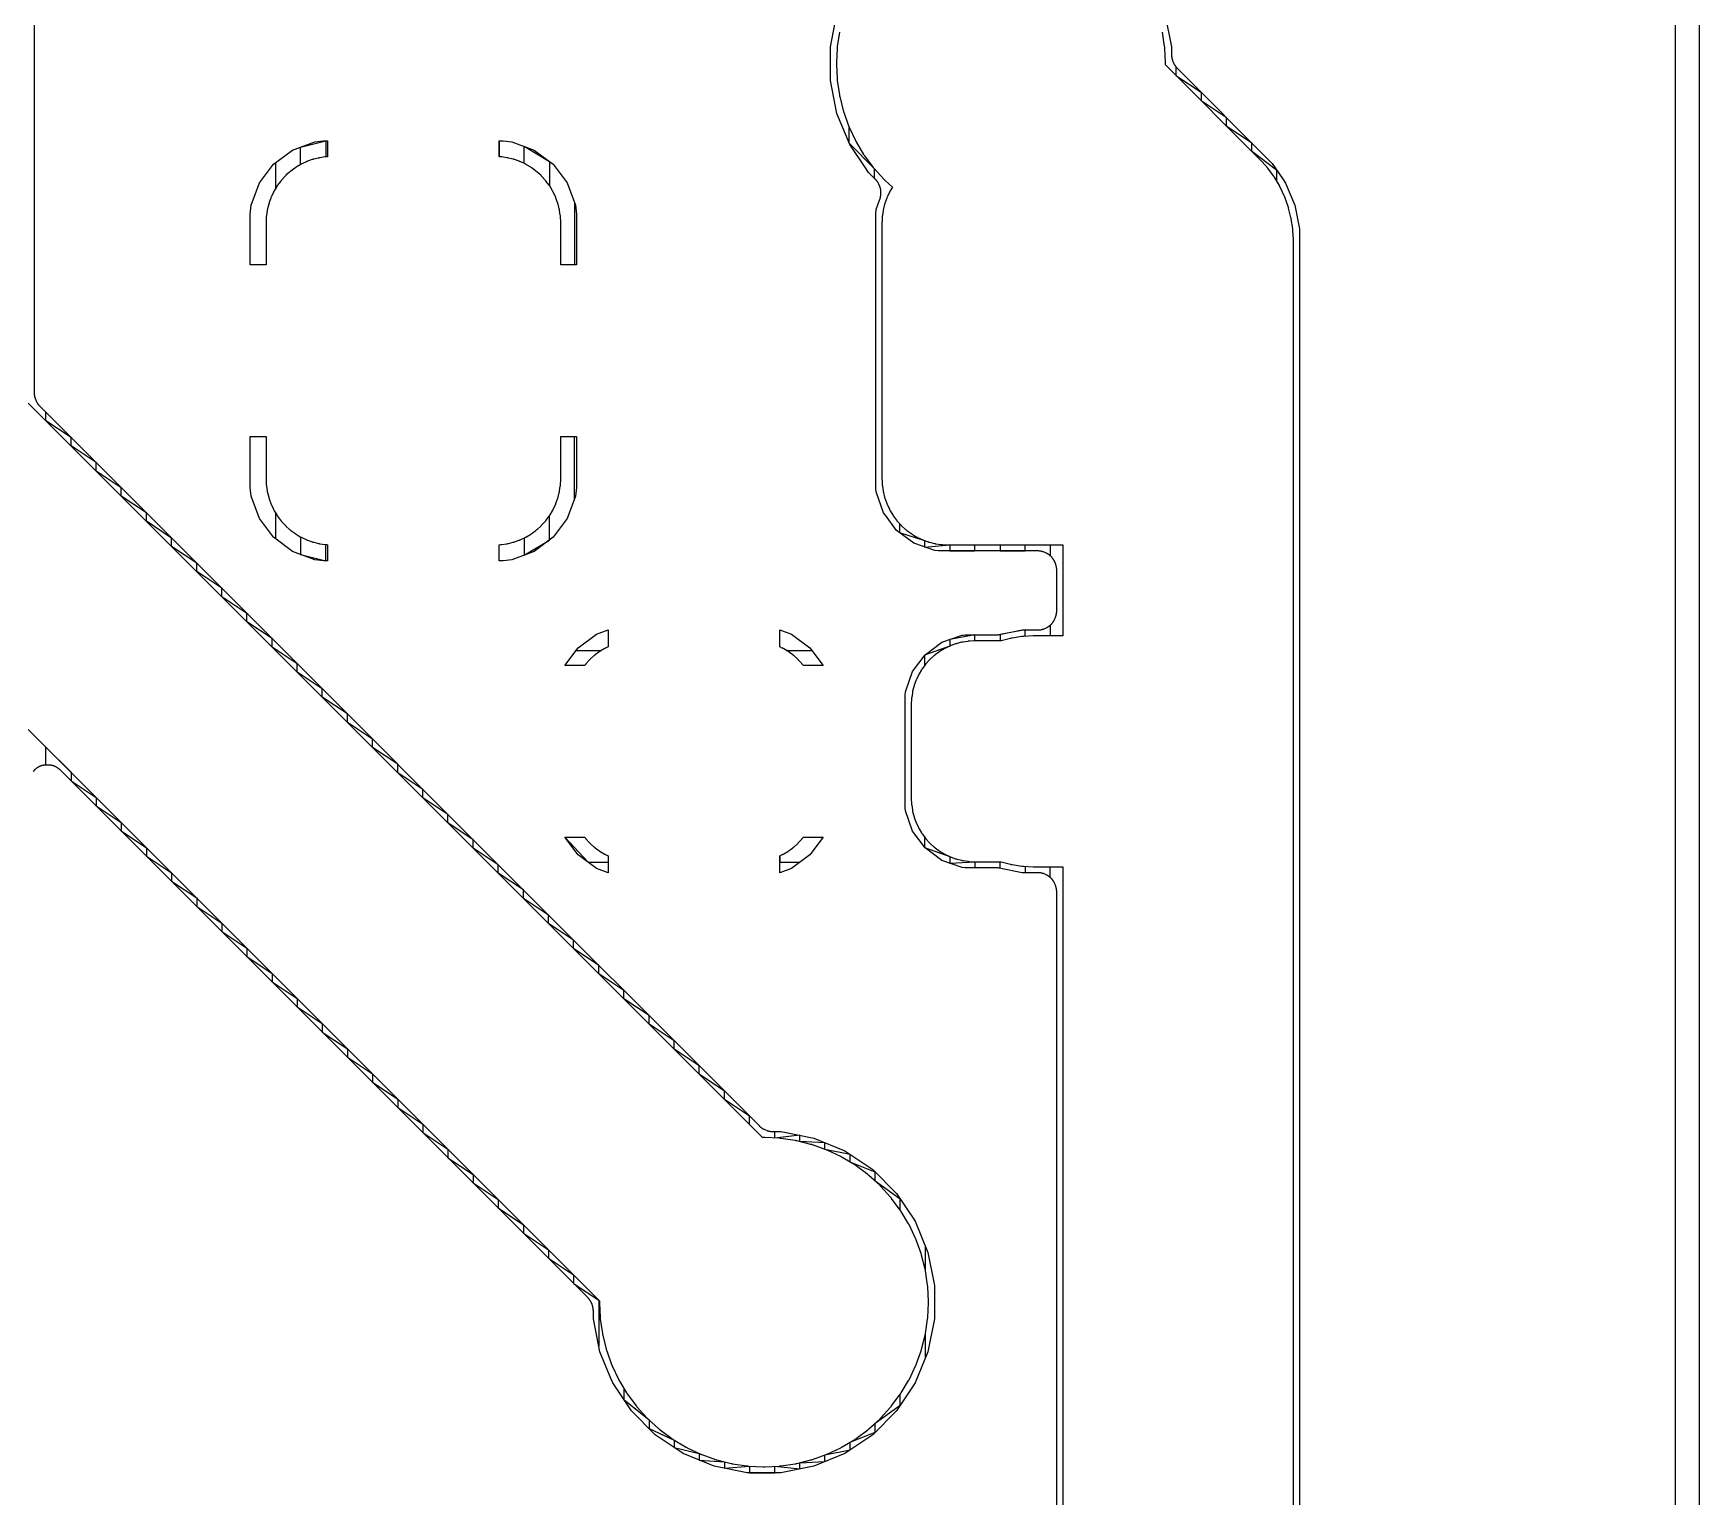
# Model space of a CAD drawing. Header units: metres. Extents: x 141.4 to 191.4, y -114.8 to -61.9.
# Drawn here: x 162.92 to 171.37, y -84.55 to -77.13 of the extents above; entities that cross this region are included whole.
import ezdxf

# ---------------------------------------------------------------- set-up
doc = ezdxf.new("R2010")
doc.units = ezdxf.units.M

msp = doc.modelspace()

# ---------------------------------------------------------------- linework, layer by layer
for points in [[(171.3715, -98.9079), (171.3715, -61.907), (171.244, -61.907), (171.244, -62.0072)], [(171.2484, -96.6954), (171.2484, -62.034)], [(162.9215, -64.375), (162.9215, -78.9531), (162.9215, -78.9552), (162.9216, -78.9572), (162.9217, -78.9593), (162.9219, -78.9614), (162.9221, -78.9635), (162.9224, -78.9655), (162.9228, -78.9676), (162.9231, -78.9697), (162.9236, -78.9717), (162.924, -78.9737), (162.9246, -78.9757), (162.9252, -78.9778), (162.9258, -78.9797), (162.9265, -78.9817), (162.9272, -78.9837), (162.928, -78.9856), (162.9313, -78.9937), (162.9322, -78.9957), (162.933, -78.9976), (162.9339, -78.9994), (162.9349, -79.0013), (162.9359, -79.0031), (162.937, -79.0049), (162.9381, -79.0067), (162.9392, -79.0084), (162.9404, -79.0102), (162.9416, -79.0118), (162.9429, -79.0135), (162.9442, -79.0151), (162.9455, -79.0167), (162.9469, -79.0183), (162.9483, -79.0198), (162.9498, -79.0213), (164.4106, -80.4821), (165.1106, -81.1821), (166.6007, -82.6722), (166.6022, -82.6737), (166.6037, -82.6751), (166.6053, -82.6765), (166.6069, -82.6778), (166.6085, -82.6791), (166.6102, -82.6804), (166.6118, -82.6816), (166.6136, -82.6828), (166.6153, -82.6839), (166.6171, -82.685), (166.6189, -82.6861), (166.6207, -82.6871), (166.6226, -82.6881), (166.6244, -82.689), (166.6263, -82.6898), (166.6283, -82.6907), (166.6364, -82.694), (166.6383, -82.6948), (166.6403, -82.6955), (166.6423, -82.6962), (166.6442, -82.6968), (166.6463, -82.6974), (166.6483, -82.698), (166.6503, -82.6984), (166.6523, -82.6989), (166.6544, -82.6992), (166.6565, -82.6996), (166.6585, -82.6999), (166.6606, -82.7001), (166.6627, -82.7003), (166.6648, -82.7004), (166.6668, -82.7005), (166.6689, -82.7005), (166.7092, -82.7005), (166.7374, -82.7061), (166.8765, -82.7338), (167.034, -82.799), (167.1757, -82.8937), (167.2963, -83.0143), (167.391, -83.156), (167.4562, -83.3135), (167.4895, -83.4808), (167.4895, -83.6512), (167.4562, -83.8185), (167.391, -83.976), (167.2963, -84.1177), (167.1757, -84.2383), (167.034, -84.333), (166.8765, -84.3982), (166.7092, -84.4315), (166.5388, -84.4315), (166.3715, -84.3982), (166.214, -84.333), (166.0723, -84.2383), (165.9517, -84.1177), (165.857, -83.976), (165.844, -83.9445), (165.7918, -83.8185), (165.7585, -83.6512), (165.7585, -83.6109), (165.7585, -83.6088), (165.7584, -83.6068), (165.7583, -83.6047), (165.7581, -83.6026), (165.7579, -83.6005), (165.7576, -83.5985), (165.7572, -83.5964), (165.7569, -83.5943), (165.7564, -83.5923), (165.756, -83.5903), (165.7554, -83.5883), (165.7548, -83.5862), (165.7542, -83.5843), (165.7535, -83.5823), (165.7528, -83.5803), (165.752, -83.5784), (165.7487, -83.5703), (165.7478, -83.5683), (165.747, -83.5664), (165.7461, -83.5646), (165.7451, -83.5627), (165.7441, -83.5609), (165.743, -83.5591), (165.7419, -83.5573), (165.7408, -83.5556), (165.7396, -83.5538), (165.7384, -83.5522), (165.7371, -83.5505), (165.7358, -83.5489), (165.7345, -83.5473), (165.7331, -83.5457), (165.7317, -83.5442), (165.7302, -83.5427), (163.0564, -80.8689), (163.0549, -80.8674), (163.0534, -80.866), (163.0518, -80.8646), (163.0502, -80.8633), (163.0486, -80.862), (163.047, -80.8607), (163.0453, -80.8595), (163.0435, -80.8583), (163.0398, -80.8558), (163.0381, -80.8547), (163.0363, -80.8536), (163.0345, -80.8525), (163.0327, -80.8515), (163.0308, -80.8506), (163.0289, -80.8496), (163.027, -80.8488), (163.0251, -80.848), (163.0232, -80.8472), (163.0212, -80.8464), (163.0192, -80.8458), (163.0173, -80.8451), (163.0153, -80.8446), (163.0132, -80.844), (163.0112, -80.8435), (163.0092, -80.8431), (163.0071, -80.8427), (163.0051, -80.8424), (163.003, -80.8421), (163.0009, -80.8419), (162.9988, -80.8417), (162.9968, -80.8416), (162.9947, -80.8415), (162.9926, -80.8415), (162.9838, -80.8415), (162.9817, -80.8415), (162.9796, -80.8416), (162.9775, -80.8417), (162.9755, -80.8419), (162.9734, -80.8421), (162.9713, -80.8424), (162.9693, -80.8427), (162.9672, -80.8431), (162.9652, -80.8435), (162.9631, -80.844), (162.9611, -80.8446), (162.9591, -80.8451), (162.9571, -80.8458), (162.9552, -80.8464), (162.9532, -80.8472), (162.9513, -80.8479), (162.9493, -80.8488), (162.9474, -80.8496), (162.9456, -80.8506), (162.9437, -80.8515), (162.9419, -80.8525), (162.9401, -80.8536), (162.9383, -80.8547), (162.9366, -80.8558), (162.9348, -80.857), (162.9332, -80.8582), (162.9315, -80.8595), (162.9299, -80.8608), (162.9283, -80.8621), (162.9267, -80.8635), (162.9252, -80.8649), (162.9237, -80.8664), (162.9175, -80.8726), (162.916, -80.8741)], [(168.1095, -84.715), (168.1095, -81.484), (168.1095, -81.4819), (168.1094, -81.4798), (168.1093, -81.4777), (168.1091, -81.4757), (168.1089, -81.4736), (168.1086, -81.4715), (168.1082, -81.4695), (168.1079, -81.4674), (168.1074, -81.4654), (168.107, -81.4633), (168.1064, -81.4613), (168.1058, -81.4593), (168.1052, -81.4573), (168.1045, -81.4554), (168.1038, -81.4534), (168.103, -81.4515), (168.0997, -81.4433), (168.0988, -81.4414), (168.098, -81.4395), (168.0971, -81.4377), (168.0961, -81.4358), (168.0951, -81.434), (168.094, -81.4322), (168.0929, -81.4304), (168.0918, -81.4286), (168.0906, -81.4269), (168.0894, -81.4252), (168.0881, -81.4236), (168.0868, -81.4219), (168.0855, -81.4203), (168.0841, -81.4188), (168.0827, -81.4173), (168.0812, -81.4158), (168.0797, -81.4143), (168.0782, -81.4129), (168.0767, -81.4115), (168.0751, -81.4102), (168.0734, -81.4089), (168.0718, -81.4076), (168.0701, -81.4064), (168.0684, -81.4052), (168.0666, -81.4041), (168.0648, -81.403), (168.063, -81.4019), (168.0612, -81.4009), (168.0593, -81.3999), (168.0575, -81.399), (168.0556, -81.3982), (168.0537, -81.3973), (168.0455, -81.394), (168.0436, -81.3932), (168.0416, -81.3925), (168.0397, -81.3918), (168.0377, -81.3912), (168.0357, -81.3906), (168.0337, -81.39), (168.0316, -81.3896), (168.0296, -81.3891), (168.0275, -81.3888), (168.0255, -81.3884), (168.0234, -81.3881), (168.0213, -81.3879), (168.0193, -81.3877), (168.0172, -81.3876), (168.0151, -81.3875), (168.013, -81.3875), (167.9334, -81.3875), (167.817, -81.3644), (167.815, -81.364), (167.8129, -81.3636), (167.8108, -81.3634), (167.8088, -81.3631), (167.8065, -81.3629), (167.8044, -81.3627), (167.8024, -81.3626), (167.8003, -81.3625), (167.7982, -81.3625), (167.6452, -81.3625), (167.6299, -81.3611), (167.5272, -81.3251), (167.4416, -81.2619), (167.3784, -81.1763), (167.3424, -81.0736), (167.341, -81.0583), (167.341, -80.4857), (167.3423, -80.4722), (167.3424, -80.4704), (167.3444, -80.4648), (167.3784, -80.3677), (167.4416, -80.2821), (167.5272, -80.2189), (167.6299, -80.1829), (167.6352, -80.1824), (167.6452, -80.1815), (167.7982, -80.1815), (167.8003, -80.1815), (167.8024, -80.1814), (167.8044, -80.1813), (167.8065, -80.1811), (167.8088, -80.1809), (167.8108, -80.1806), (167.8129, -80.1804), (167.815, -80.18), (167.817, -80.1796), (167.8193, -80.1792), (167.9334, -80.1565), (168.013, -80.1565), (168.0151, -80.1565), (168.0172, -80.1564), (168.0193, -80.1563), (168.0213, -80.1561), (168.0234, -80.1559), (168.0255, -80.1556), (168.0275, -80.1552), (168.0296, -80.1549), (168.0316, -80.1544), (168.0337, -80.154), (168.0357, -80.1534), (168.0377, -80.1528), (168.0397, -80.1522), (168.0416, -80.1515), (168.0436, -80.1508), (168.0455, -80.15), (168.0537, -80.1467), (168.0556, -80.1458), (168.0575, -80.145), (168.0593, -80.1441), (168.0612, -80.1431), (168.063, -80.1421), (168.0648, -80.141), (168.0666, -80.1399), (168.0684, -80.1388), (168.0701, -80.1376), (168.0718, -80.1364), (168.0734, -80.1351), (168.0751, -80.1338), (168.0767, -80.1325), (168.0782, -80.1311), (168.0797, -80.1297), (168.0812, -80.1282), (168.0827, -80.1267), (168.0841, -80.1252), (168.0855, -80.1237), (168.0868, -80.1221), (168.0881, -80.1204), (168.0894, -80.1188), (168.0906, -80.1171), (168.0918, -80.1154), (168.0929, -80.1136), (168.094, -80.1118), (168.0951, -80.11), (168.0961, -80.1082), (168.0971, -80.1063), (168.098, -80.1045), (168.0988, -80.1026), (168.0997, -80.1007), (168.103, -80.0925), (168.1038, -80.0906), (168.1045, -80.0886), (168.1052, -80.0867), (168.1058, -80.0847), (168.1064, -80.0827), (168.107, -80.0807), (168.1074, -80.0786), (168.1079, -80.0766), (168.1082, -80.0745), (168.1086, -80.0725), (168.1089, -80.0704), (168.1091, -80.0683), (168.1093, -80.0663), (168.1094, -80.0642), (168.1095, -80.0621), (168.1095, -80.06), (168.1095, -79.852), (168.1095, -79.8499), (168.1094, -79.8478), (168.1093, -79.8457), (168.1091, -79.8437), (168.1089, -79.8416), (168.1086, -79.8395), (168.1082, -79.8375), (168.1079, -79.8354), (168.1074, -79.8334), (168.107, -79.8313), (168.1064, -79.8293), (168.1058, -79.8273), (168.1052, -79.8253), (168.1045, -79.8234), (168.1038, -79.8214), (168.103, -79.8195), (168.0997, -79.8113), (168.0988, -79.8094), (168.098, -79.8075), (168.0971, -79.8057), (168.0961, -79.8038), (168.0951, -79.802), (168.094, -79.8002), (168.0929, -79.7984), (168.0918, -79.7966), (168.0906, -79.7949), (168.0894, -79.7932), (168.0881, -79.7916), (168.0868, -79.7899), (168.0855, -79.7883), (168.0841, -79.7868), (168.0827, -79.7853), (168.0812, -79.7838), (168.0797, -79.7823), (168.0782, -79.7809), (168.0767, -79.7795), (168.0751, -79.7782), (168.0734, -79.7769), (168.0718, -79.7756), (168.0701, -79.7744), (168.0684, -79.7732), (168.0666, -79.7721), (168.0648, -79.771), (168.063, -79.7699), (168.0612, -79.7689), (168.0593, -79.7679), (168.0575, -79.767), (168.0556, -79.7662), (168.0537, -79.7653), (168.0455, -79.762), (168.0436, -79.7612), (168.0416, -79.7605), (168.0397, -79.7598), (168.0377, -79.7592), (168.0357, -79.7586), (168.0337, -79.758), (168.0316, -79.7576), (168.0296, -79.7571), (168.0275, -79.7568), (168.0255, -79.7564), (168.0234, -79.7561), (168.0213, -79.7559), (168.0193, -79.7557), (168.0172, -79.7556), (168.0151, -79.7555), (168.013, -79.7555), (167.5077, -79.7555), (167.4916, -79.754), (167.4282, -79.7318), (167.3853, -79.7168), (167.3338, -79.6788), (167.2966, -79.6514), (167.24, -79.5747), (167.2312, -79.5627), (167.194, -79.4564), (167.1925, -79.4403), (167.1925, -78.0397), (167.1935, -78.0292), (167.194, -78.0236), (167.2125, -77.9707), (167.2132, -77.9687), (167.2138, -77.9668), (167.2143, -77.9648), (167.2148, -77.9628), (167.2153, -77.9608), (167.2157, -77.9588), (167.2161, -77.9568), (167.2167, -77.953), (167.2171, -77.951), (167.2173, -77.9489), (167.2176, -77.9469), (167.2177, -77.9448), (167.2178, -77.9427), (167.2179, -77.9407), (167.2179, -77.9386), (167.2179, -77.9365), (167.2178, -77.9344), (167.2177, -77.9324), (167.2175, -77.9303), (167.2173, -77.9283), (167.217, -77.9262), (167.2167, -77.9242), (167.2163, -77.9221), (167.2159, -77.9201), (167.2154, -77.9181), (167.2148, -77.9161), (167.2143, -77.9141), (167.2136, -77.9121), (167.213, -77.9101), (167.2122, -77.9082), (167.2115, -77.9063), (167.2081, -77.8981), (167.2073, -77.8962), (167.2064, -77.8943), (167.2055, -77.8925), (167.2045, -77.8906), (167.2035, -77.8888), (167.2025, -77.887), (167.2014, -77.8852), (167.2002, -77.8834), (167.1991, -77.8817), (167.1978, -77.88), (167.1966, -77.8784), (167.1953, -77.8767), (167.1939, -77.8752), (167.1926, -77.8736), (167.1911, -77.8721), (167.1897, -77.8706), (167.1833, -77.8642), (167.1543, -77.8352), (167.1359, -77.8076), (167.0596, -77.6934), (166.9943, -77.5359), (166.9611, -77.3687), (166.9611, -77.1982), (166.9943, -77.031)], [(168.6588, -77.031), (168.6921, -77.1982), (168.6921, -77.2385), (168.6921, -77.2406), (168.6922, -77.2427), (168.6923, -77.2448), (168.6925, -77.2469), (168.6927, -77.2489), (168.693, -77.251), (168.6933, -77.2531), (168.6937, -77.2551), (168.6941, -77.2571), (168.6946, -77.2592), (168.6951, -77.2612), (168.6957, -77.2632), (168.6963, -77.2652), (168.697, -77.2672), (168.6977, -77.2691), (168.6985, -77.271), (168.7019, -77.2792), (168.7027, -77.2811), (168.7036, -77.283), (168.7045, -77.2849), (168.7055, -77.2867), (168.7065, -77.2886), (168.7075, -77.2904), (168.7086, -77.2921), (168.7097, -77.2939), (168.7109, -77.2956), (168.7121, -77.2973), (168.7134, -77.2989), (168.7147, -77.3006), (168.7161, -77.3022), (168.7174, -77.3037), (168.7189, -77.3053), (168.7203, -77.3068), (169.2031, -77.7895), (169.2547, -77.8667), (169.2704, -77.8903), (169.3168, -78.0024), (169.3405, -78.1213), (169.3405, -88.6376)], [(167.0069, -77.1247), (166.9961, -77.1975), (166.9958, -77.1995), (166.9956, -77.2016), (166.9954, -77.2037), (166.9953, -77.2058), (166.9917, -77.2793), (166.9916, -77.2814), (166.9916, -77.2834), (166.9916, -77.2855), (166.9917, -77.2876), (166.9953, -77.3611), (166.9954, -77.3632), (166.9956, -77.3653), (166.9958, -77.3674), (166.9961, -77.3694), (167.0069, -77.4422), (167.0072, -77.4443), (167.0076, -77.4463), (167.008, -77.4484), (167.0085, -77.4504), (167.0264, -77.5218), (167.0269, -77.5238), (167.0275, -77.5258), (167.0281, -77.5278), (167.0288, -77.5298), (167.0536, -77.5991), (167.0543, -77.601), (167.0551, -77.603), (167.0559, -77.6049), (167.0568, -77.6068), (167.0883, -77.6733), (167.0892, -77.6752), (167.0902, -77.6771), (167.0912, -77.6789), (167.0922, -77.6807), (167.13, -77.7438), (167.1311, -77.7456), (167.1323, -77.7473), (167.1335, -77.7491), (167.1347, -77.7508), (167.1785, -77.8099), (167.1798, -77.8115), (167.1811, -77.8132), (167.1824, -77.8148), (167.1838, -77.8163), (167.2332, -77.8709), (167.2347, -77.8724), (167.2361, -77.8739), (167.2376, -77.8753), (167.2391, -77.8768), (167.2757, -77.9099), (167.2646, -77.9285), (167.2636, -77.9303), (167.2626, -77.9321), (167.2616, -77.9339), (167.2607, -77.9358), (167.2502, -77.958), (167.2493, -77.9599), (167.2485, -77.9618), (167.2477, -77.9637), (167.247, -77.9657), (167.2387, -77.9888), (167.2381, -77.9908), (167.2374, -77.9928), (167.2368, -77.9948), (167.2363, -77.9968), (167.2304, -78.0206), (167.2299, -78.0226), (167.2294, -78.0246), (167.2291, -78.0267), (167.2287, -78.0288), (167.2251, -78.053), (167.2248, -78.0551), (167.2246, -78.0572), (167.2244, -78.0592), (167.2243, -78.0613), (167.2231, -78.0858), (167.223, -78.0879), (167.223, -78.09), (167.223, -79.39), (167.223, -79.3921), (167.2231, -79.3942), (167.2243, -79.4187), (167.2244, -79.4208), (167.2246, -79.4228), (167.2248, -79.4249), (167.2251, -79.427), (167.2287, -79.4512), (167.2291, -79.4533), (167.2294, -79.4554), (167.2299, -79.4574), (167.2304, -79.4594), (167.2363, -79.4832), (167.2368, -79.4852), (167.2374, -79.4872), (167.2381, -79.4892), (167.2387, -79.4912), (167.247, -79.5143), (167.2477, -79.5163), (167.2485, -79.5182), (167.2493, -79.5201), (167.2502, -79.522), (167.2607, -79.5442), (167.2616, -79.5461), (167.2626, -79.5479), (167.2636, -79.5497), (167.2646, -79.5515), (167.2772, -79.5726), (167.2783, -79.5744), (167.2795, -79.5761), (167.2806, -79.5778), (167.2819, -79.5795), (167.2965, -79.5992), (167.2977, -79.6009), (167.299, -79.6025), (167.3004, -79.6041), (167.3018, -79.6057), (167.3182, -79.6239), (167.3197, -79.6254), (167.3211, -79.6269), (167.3226, -79.6283), (167.3241, -79.6298), (167.3423, -79.6462), (167.3439, -79.6476), (167.3455, -79.649), (167.3471, -79.6503), (167.3488, -79.6515), (167.3685, -79.6661), (167.3702, -79.6674), (167.3719, -79.6685), (167.3736, -79.6697), (167.3754, -79.6708), (167.3965, -79.6834), (167.3983, -79.6844), (167.4001, -79.6854), (167.4019, -79.6864), (167.4038, -79.6873), (167.426, -79.6978), (167.4279, -79.6987), (167.4298, -79.6995), (167.4317, -79.7003), (167.4337, -79.701), (167.4568, -79.7093), (167.4588, -79.7099), (167.4608, -79.7106), (167.4628, -79.7112), (167.4648, -79.7117), (167.4886, -79.7176), (167.4906, -79.7181), (167.4926, -79.7186), (167.4947, -79.7189), (167.4968, -79.7193), (167.521, -79.7229), (167.5231, -79.7232), (167.5252, -79.7234), (167.5272, -79.7236), (167.5293, -79.7237), (167.5538, -79.7249), (167.5559, -79.725), (167.558, -79.725), (168.1397, -79.725), (168.1397, -80.1867), (167.994, -80.1867), (167.9919, -80.1868), (167.9898, -80.1869), (167.9408, -80.1893), (167.9387, -80.1894), (167.9366, -80.1896), (167.9346, -80.1898), (167.9325, -80.1901), (167.8839, -80.1973), (167.8819, -80.1976), (167.8798, -80.198), (167.8778, -80.1984), (167.8758, -80.1989), (167.8281, -80.2108), (167.8261, -80.2114), (167.8241, -80.212), (167.824, -80.212), (167.694, -80.212), (167.6919, -80.212), (167.6898, -80.2121), (167.6666, -80.2132), (167.6645, -80.2134), (167.6624, -80.2136), (167.6603, -80.2138), (167.6582, -80.2141), (167.6352, -80.2175), (167.6331, -80.2178), (167.6311, -80.2182), (167.629, -80.2186), (167.627, -80.2191), (167.6044, -80.2248), (167.6024, -80.2253), (167.6004, -80.2259), (167.5984, -80.2265), (167.5964, -80.2272), (167.5745, -80.235), (167.5725, -80.2358), (167.5706, -80.2365), (167.5687, -80.2374), (167.5668, -80.2382), (167.5457, -80.2482), (167.5438, -80.2491), (167.542, -80.2501), (167.5401, -80.2511), (167.5383, -80.2521), (167.5184, -80.2641), (167.5166, -80.2652), (167.5148, -80.2664), (167.5131, -80.2675), (167.5114, -80.2688), (167.4927, -80.2826), (167.491, -80.2839), (167.4894, -80.2852), (167.4878, -80.2865), (167.4862, -80.2879), (167.469, -80.3036), (167.4675, -80.305), (167.466, -80.3065), (167.4645, -80.308), (167.4631, -80.3095), (167.4474, -80.3267), (167.446, -80.3283), (167.4447, -80.3299), (167.4434, -80.3315), (167.4421, -80.3332), (167.4283, -80.3519), (167.427, -80.3536), (167.4259, -80.3553), (167.4247, -80.3571), (167.4236, -80.3589), (167.4116, -80.3788), (167.4106, -80.3806), (167.4096, -80.3825), (167.4086, -80.3843), (167.4077, -80.3862), (167.3977, -80.4073), (167.3969, -80.4092), (167.396, -80.4111), (167.3953, -80.413), (167.3945, -80.415), (167.3867, -80.4369), (167.386, -80.4389), (167.3854, -80.4409), (167.3848, -80.4429), (167.3843, -80.4449), (167.3786, -80.4675), (167.3781, -80.4695), (167.3777, -80.4716), (167.3773, -80.4736), (167.377, -80.4757), (167.3736, -80.4987), (167.3733, -80.5008), (167.3731, -80.5029), (167.3729, -80.505), (167.3727, -80.5071), (167.3716, -80.5303), (167.3715, -80.5324), (167.3715, -80.5345), (167.3715, -81.0095), (167.3715, -81.0116), (167.3716, -81.0137), (167.3727, -81.0369), (167.3729, -81.039), (167.3731, -81.0411), (167.3733, -81.0432), (167.3736, -81.0453), (167.377, -81.0683), (167.3773, -81.0704), (167.3777, -81.0724), (167.3781, -81.0745), (167.3786, -81.0765), (167.3843, -81.0991), (167.3848, -81.1011), (167.3854, -81.1031), (167.386, -81.1051), (167.3867, -81.1071), (167.3945, -81.129), (167.3953, -81.131), (167.396, -81.1329), (167.3969, -81.1348), (167.3977, -81.1367), (167.4077, -81.1578), (167.4086, -81.1597), (167.4096, -81.1615), (167.4106, -81.1634), (167.4116, -81.1652), (167.4236, -81.1851), (167.4247, -81.1869), (167.4259, -81.1887), (167.427, -81.1904), (167.4283, -81.1921), (167.4421, -81.2108), (167.4434, -81.2125), (167.4447, -81.2141), (167.446, -81.2157), (167.4474, -81.2173), (167.4631, -81.2345), (167.4645, -81.236), (167.466, -81.2375), (167.4675, -81.239), (167.469, -81.2404), (167.4862, -81.2561), (167.4878, -81.2575), (167.4894, -81.2588), (167.491, -81.2601), (167.4927, -81.2614), (167.5114, -81.2752), (167.5131, -81.2765), (167.5148, -81.2776), (167.5166, -81.2788), (167.5184, -81.2799), (167.5383, -81.2919), (167.5401, -81.2929), (167.542, -81.2939), (167.5438, -81.2949), (167.5457, -81.2958), (167.5668, -81.3058), (167.5687, -81.3066), (167.5706, -81.3075), (167.5725, -81.3082), (167.5745, -81.309), (167.5964, -81.3168), (167.5984, -81.3175), (167.6004, -81.3181), (167.6024, -81.3187), (167.6044, -81.3192), (167.627, -81.3249), (167.629, -81.3254), (167.6311, -81.3258), (167.6331, -81.3262), (167.6352, -81.3265), (167.6582, -81.3299), (167.6603, -81.3302), (167.6624, -81.3304), (167.6645, -81.3306), (167.6666, -81.3308), (167.6898, -81.3319), (167.6919, -81.332), (167.694, -81.332), (167.824, -81.332), (167.8241, -81.332), (167.8261, -81.3326), (167.8281, -81.3332), (167.8758, -81.3451), (167.8778, -81.3456), (167.8798, -81.346), (167.8819, -81.3464), (167.8839, -81.3467), (167.9325, -81.3539), (167.9346, -81.3542), (167.9366, -81.3544), (167.9387, -81.3546), (167.9408, -81.3547), (167.9898, -81.3571), (167.9919, -81.3572), (167.994, -81.3573), (168.1397, -81.3573), (168.1397, -88.3346)], [(169.3103, -88.577), (169.3103, -78.1819), (169.3102, -78.1798), (169.3101, -78.1777), (169.3077, -78.1287), (169.3076, -78.1266), (169.3074, -78.1245), (169.3072, -78.1225), (169.3069, -78.1204), (169.2997, -78.0718), (169.2994, -78.0698), (169.299, -78.0677), (169.2986, -78.0657), (169.2981, -78.0636), (169.2862, -78.016), (169.2856, -78.014), (169.285, -78.012), (169.2844, -78.01), (169.2837, -78.008), (169.2672, -77.9618), (169.2665, -77.9599), (169.2657, -77.9579), (169.2649, -77.956), (169.264, -77.9541), (169.243, -77.9097), (169.2421, -77.9079), (169.2411, -77.906), (169.2401, -77.9042), (169.2391, -77.9024), (169.2138, -77.8603), (169.2128, -77.8585), (169.2116, -77.8567), (169.2104, -77.855), (169.2092, -77.8533), (169.18, -77.8139), (169.1787, -77.8122), (169.1774, -77.8106), (169.1761, -77.809), (169.1747, -77.8075), (169.1417, -77.7711), (169.1403, -77.7695), (169.1388, -77.7681), (168.6613, -77.2905), (168.6615, -77.2876), (168.6615, -77.2855), (168.6616, -77.2834), (168.6615, -77.2814), (168.6615, -77.2793), (168.6578, -77.2058), (168.6577, -77.2037), (168.6575, -77.2016), (168.6573, -77.1995), (168.657, -77.1975), (168.6462, -77.1247)], [(168.7145, -77.3003), (168.7145, -77.3437), (168.842, -77.4284), (168.842, -77.4712), (168.9695, -77.5559), (168.9695, -77.5987), (169.097, -77.6834), (169.097, -77.7262), (169.2245, -77.8216), (169.2245, -77.878)], [(167.1845, -77.8654), (167.1845, -77.8171), (167.057, -77.6872), (167.057, -77.6072)], [(164.098, -78.305), (164.018, -78.305), (164.018, -78.0467), (164.0228, -78.0023), (164.065, -77.8891), (164.1365, -77.7935), (164.2321, -77.722), (164.3453, -77.6798), (164.3897, -77.675), (164.4105, -77.675), (164.4105, -77.756), (164.4043, -77.7563), (164.4022, -77.7564), (164.4002, -77.7566), (164.3981, -77.7568), (164.396, -77.7571), (164.3718, -77.7607), (164.3697, -77.7611), (164.3676, -77.7614), (164.3656, -77.7619), (164.3636, -77.7624), (164.3398, -77.7683), (164.3378, -77.7688), (164.3358, -77.7694), (164.3338, -77.7701), (164.3318, -77.7707), (164.3087, -77.779), (164.3067, -77.7797), (164.3048, -77.7805), (164.3029, -77.7813), (164.301, -77.7822), (164.2788, -77.7927), (164.2769, -77.7936), (164.2751, -77.7946), (164.2733, -77.7956), (164.2715, -77.7966), (164.2504, -77.8092), (164.2486, -77.8103), (164.2469, -77.8115), (164.2452, -77.8126), (164.2435, -77.8139), (164.2238, -77.8285), (164.2221, -77.8297), (164.2205, -77.831), (164.2189, -77.8324), (164.2173, -77.8338), (164.1991, -77.8502), (164.1976, -77.8517), (164.1961, -77.8531), (164.1947, -77.8546), (164.1932, -77.8561), (164.1768, -77.8743), (164.1754, -77.8759), (164.174, -77.8775), (164.1727, -77.8791), (164.1715, -77.8808), (164.1569, -77.9005), (164.1556, -77.9022), (164.1545, -77.9039), (164.1533, -77.9056), (164.1522, -77.9074), (164.1396, -77.9285), (164.1386, -77.9303), (164.1376, -77.9321), (164.1366, -77.9339), (164.1357, -77.9358), (164.1252, -77.958), (164.1243, -77.9599), (164.1235, -77.9618), (164.1227, -77.9637), (164.122, -77.9657), (164.1137, -77.9888), (164.1131, -77.9908), (164.1124, -77.9928), (164.1118, -77.9948), (164.1113, -77.9968), (164.1054, -78.0206), (164.1049, -78.0226), (164.1044, -78.0246), (164.1041, -78.0267), (164.1037, -78.0288), (164.1001, -78.053), (164.0998, -78.0551), (164.0996, -78.0572), (164.0994, -78.0592), (164.0993, -78.0613), (164.0981, -78.0858), (164.098, -78.0879), (164.098, -78.09), (164.098, -78.305)], [(164.273, -77.7957), (164.273, -77.7067), (164.4005, -77.675), (164.4005, -77.7566)], [(165.2805, -77.675), (165.2805, -77.756), (165.2805, -77.756), (165.2805, -77.675), (165.3013, -77.675), (165.3457, -77.6798), (165.4589, -77.722), (165.5545, -77.7935), (165.626, -77.8891), (165.6682, -78.0023), (165.673, -78.0467), (165.673, -78.305), (165.593, -78.305), (165.593, -78.09), (165.593, -78.0879), (165.5929, -78.0858), (165.5917, -78.0613), (165.5916, -78.0592), (165.5914, -78.0572), (165.5912, -78.0551), (165.5909, -78.053), (165.5873, -78.0288), (165.5869, -78.0267), (165.5866, -78.0246), (165.5861, -78.0226), (165.5856, -78.0206), (165.5797, -77.9968), (165.5792, -77.9948), (165.5786, -77.9928), (165.5779, -77.9908), (165.5773, -77.9888), (165.569, -77.9657), (165.5683, -77.9637), (165.5675, -77.9618), (165.5667, -77.9599), (165.5658, -77.958), (165.5553, -77.9358), (165.5544, -77.9339), (165.5534, -77.9321), (165.5524, -77.9303), (165.5514, -77.9285), (165.5388, -77.9074), (165.5377, -77.9056), (165.5365, -77.9039), (165.5354, -77.9022), (165.5341, -77.9005), (165.5195, -77.8808), (165.5183, -77.8791), (165.517, -77.8775), (165.5156, -77.8759), (165.5142, -77.8743), (165.4978, -77.8561), (165.4963, -77.8546), (165.4949, -77.8531), (165.4934, -77.8517), (165.4919, -77.8502), (165.4737, -77.8338), (165.4721, -77.8324), (165.4705, -77.831), (165.4689, -77.8297), (165.4672, -77.8285), (165.4475, -77.8139), (165.4458, -77.8126), (165.4441, -77.8115), (165.4424, -77.8103), (165.4406, -77.8092), (165.4195, -77.7966), (165.4177, -77.7956), (165.4159, -77.7946), (165.4141, -77.7936), (165.4122, -77.7927), (165.39, -77.7822), (165.3881, -77.7813), (165.3862, -77.7805), (165.3843, -77.7797), (165.3823, -77.779), (165.3592, -77.7707), (165.3572, -77.7701), (165.3552, -77.7694), (165.3532, -77.7688), (165.3512, -77.7683), (165.3274, -77.7624), (165.3254, -77.7619), (165.3234, -77.7614), (165.3213, -77.7611), (165.3192, -77.7607), (165.295, -77.7571), (165.2929, -77.7568), (165.2908, -77.7566), (165.2888, -77.7564), (165.2867, -77.7563), (165.2805, -77.756)], [(165.408, -77.7907), (165.408, -77.703), (165.5355, -77.7793), (165.5355, -77.9024)], [(164.1455, -77.7868), (164.1455, -77.9186)], [(165.663, -77.9883), (165.663, -78.305)], [(162.8913, -80.6609), (165.7892, -83.5589), (165.7891, -83.5618), (165.789, -83.5639), (165.789, -83.566), (165.789, -83.5681), (165.7891, -83.5702), (165.7927, -83.6437), (165.7928, -83.6458), (165.793, -83.6478), (165.7933, -83.6499), (165.7935, -83.652), (165.8043, -83.7248), (165.8047, -83.7268), (165.805, -83.7289), (165.8055, -83.7309), (165.806, -83.733), (165.8238, -83.8044), (165.8244, -83.8064), (165.825, -83.8084), (165.8256, -83.8104), (165.8263, -83.8123), (165.8511, -83.8816), (165.8518, -83.8836), (165.8526, -83.8855), (165.8534, -83.8875), (165.8543, -83.8894), (165.8857, -83.9559), (165.8866, -83.9578), (165.8876, -83.9596), (165.8886, -83.9614), (165.8897, -83.9632), (165.9275, -84.0264), (165.9286, -84.0282), (165.9297, -84.0299), (165.9309, -84.0316), (165.9321, -84.0333), (165.976, -84.0924), (165.9772, -84.0941), (165.9785, -84.0957), (165.9799, -84.0973), (165.9813, -84.0989), (166.0307, -84.1534), (166.0321, -84.1549), (166.0336, -84.1564), (166.0351, -84.1579), (166.0366, -84.1593), (166.0911, -84.2087), (166.0927, -84.2101), (166.0943, -84.2115), (166.0959, -84.2128), (166.0976, -84.214), (166.1567, -84.2579), (166.1584, -84.2591), (166.1601, -84.2603), (166.1618, -84.2614), (166.1636, -84.2625), (166.2268, -84.3003), (166.2286, -84.3014), (166.2304, -84.3024), (166.2322, -84.3034), (166.2341, -84.3043), (166.3006, -84.3357), (166.3025, -84.3366), (166.3045, -84.3374), (166.3064, -84.3382), (166.3084, -84.3389), (166.3777, -84.3637), (166.3796, -84.3644), (166.3816, -84.365), (166.3836, -84.3656), (166.3856, -84.3662), (166.457, -84.384), (166.4591, -84.3845), (166.4611, -84.385), (166.4632, -84.3853), (166.4652, -84.3857), (166.538, -84.3965), (166.5401, -84.3967), (166.5422, -84.397), (166.5442, -84.3972), (166.5463, -84.3973), (166.6198, -84.4009), (166.6219, -84.401), (166.624, -84.401), (166.6261, -84.401), (166.6282, -84.4009), (166.7017, -84.3973), (166.7038, -84.3972), (166.7058, -84.397), (166.7079, -84.3967), (166.71, -84.3965), (166.7828, -84.3857), (166.7848, -84.3853), (166.7869, -84.385), (166.7889, -84.3845), (166.791, -84.384), (166.8624, -84.3662), (166.8644, -84.3656), (166.8664, -84.365), (166.8684, -84.3644), (166.8703, -84.3637), (166.9396, -84.3389), (166.9416, -84.3382), (166.9435, -84.3374), (166.9455, -84.3366), (166.9474, -84.3357), (167.0139, -84.3043), (167.0158, -84.3034), (167.0176, -84.3024), (167.0194, -84.3014), (167.0212, -84.3003), (167.0844, -84.2625), (167.0862, -84.2614), (167.0879, -84.2603), (167.0896, -84.2591), (167.0913, -84.2579), (167.1504, -84.214), (167.1521, -84.2128), (167.1537, -84.2115), (167.1553, -84.2101), (167.1569, -84.2087), (167.2114, -84.1593), (167.2129, -84.1579), (167.2144, -84.1564), (167.2159, -84.1549), (167.2173, -84.1534), (167.2667, -84.0989), (167.2681, -84.0973), (167.2695, -84.0957), (167.2708, -84.0941), (167.272, -84.0924), (167.3159, -84.0333), (167.3171, -84.0316), (167.3183, -84.0299), (167.3194, -84.0282), (167.3205, -84.0264), (167.3583, -83.9632), (167.3594, -83.9614), (167.3604, -83.9596), (167.3614, -83.9578), (167.3623, -83.9559), (167.3937, -83.8894), (167.3946, -83.8875), (167.3954, -83.8855), (167.3962, -83.8836), (167.3969, -83.8816), (167.4217, -83.8123), (167.4224, -83.8104), (167.423, -83.8084), (167.4236, -83.8064), (167.4242, -83.8044), (167.442, -83.733), (167.4425, -83.7309), (167.443, -83.7289), (167.4433, -83.7268), (167.4437, -83.7248), (167.4545, -83.652), (167.4547, -83.6499), (167.455, -83.6478), (167.4552, -83.6458), (167.4553, -83.6437), (167.4589, -83.5702), (167.459, -83.5681), (167.459, -83.566), (167.459, -83.5639), (167.4589, -83.5618), (167.4553, -83.4883), (167.4552, -83.4862), (167.455, -83.4842), (167.4547, -83.4821), (167.4545, -83.48), (167.4437, -83.4072), (167.4433, -83.4052), (167.443, -83.4031), (167.4425, -83.4011), (167.442, -83.399), (167.4242, -83.3276), (167.4236, -83.3256), (167.423, -83.3236), (167.4224, -83.3216), (167.4217, -83.3197), (167.3969, -83.2504), (167.3962, -83.2484), (167.3954, -83.2465), (167.3946, -83.2445), (167.3937, -83.2426), (167.3623, -83.1761), (167.3614, -83.1742), (167.3604, -83.1724), (167.3594, -83.1706), (167.3583, -83.1688), (167.3205, -83.1056), (167.3194, -83.1038), (167.3183, -83.1021), (167.3171, -83.1004), (167.3159, -83.0987), (167.272, -83.0396), (167.2708, -83.0379), (167.2695, -83.0363), (167.2681, -83.0347), (167.2667, -83.0331), (167.2173, -82.9786), (167.2159, -82.9771), (167.2144, -82.9756), (167.2129, -82.9741), (167.2114, -82.9727), (167.1569, -82.9233), (167.1553, -82.9219), (167.1537, -82.9205), (167.1521, -82.9192), (167.1504, -82.918), (167.0913, -82.8741), (167.0896, -82.8729), (167.0879, -82.8717), (167.0862, -82.8706), (167.0844, -82.8695), (167.0212, -82.8317), (167.0194, -82.8306), (167.0176, -82.8296), (167.0158, -82.8286), (167.0139, -82.8277), (166.9474, -82.7963), (166.9455, -82.7954), (166.9435, -82.7946), (166.9416, -82.7938), (166.9396, -82.7931), (166.8703, -82.7683), (166.8684, -82.7676), (166.8664, -82.767), (166.8644, -82.7664), (166.8624, -82.7658), (166.791, -82.748), (166.7889, -82.7475), (166.7869, -82.747), (166.7848, -82.7467), (166.7828, -82.7463), (166.71, -82.7355), (166.7079, -82.7353), (166.7058, -82.735), (166.7038, -82.7348), (166.7017, -82.7347), (166.6282, -82.7311), (166.6261, -82.731), (166.624, -82.731), (166.6219, -82.731), (166.6198, -82.7311), (166.6169, -82.7312), (162.8913, -79.0056)], [(166.551, -82.6653), (166.551, -82.6226), (166.4235, -82.5378), (166.4235, -82.4951), (166.296, -82.4103), (166.296, -82.3676), (166.1685, -82.2828), (166.1685, -82.2401), (166.041, -82.1553), (166.041, -82.1126), (165.9135, -82.0278), (165.9135, -81.9851), (165.786, -81.9003), (165.786, -81.8576), (165.6585, -81.7728), (165.6585, -81.7301), (165.531, -81.6453), (165.531, -81.6026), (165.4035, -81.5178), (165.4035, -81.4751), (165.276, -81.3903), (165.276, -81.3476), (165.1485, -81.2628), (165.1485, -81.2201), (165.021, -81.1353), (165.021, -81.0926), (164.8935, -81.0078), (164.8935, -80.9651), (164.766, -80.8803), (164.766, -80.8376), (164.6385, -80.7528), (164.6385, -80.7101), (164.511, -80.6253), (164.511, -80.5826), (164.3835, -80.4978), (164.3835, -80.4551), (164.256, -80.3703), (164.256, -80.3276), (164.1285, -80.2428), (164.1285, -80.2001), (164.001, -80.1153), (164.001, -80.0726), (163.8735, -79.9878), (163.8735, -79.9451), (163.746, -79.8603), (163.746, -79.8176), (163.6185, -79.7328), (163.6185, -79.6901), (163.491, -79.6053), (163.491, -79.5626), (163.3635, -79.4778), (163.3635, -79.4351), (163.236, -79.3503), (163.236, -79.3076), (163.1085, -79.2228), (163.1085, -79.1801), (162.981, -79.0953), (162.981, -79.0526)], [(164.018, -79.175), (164.098, -79.175), (164.098, -79.39), (164.098, -79.3921), (164.0981, -79.3942), (164.0993, -79.4187), (164.0994, -79.4208), (164.0996, -79.4228), (164.0998, -79.4249), (164.1001, -79.427), (164.1037, -79.4512), (164.1041, -79.4533), (164.1044, -79.4554), (164.1049, -79.4574), (164.1054, -79.4594), (164.1113, -79.4832), (164.1118, -79.4852), (164.1124, -79.4872), (164.1131, -79.4892), (164.1137, -79.4912), (164.122, -79.5143), (164.1227, -79.5163), (164.1235, -79.5182), (164.1243, -79.5201), (164.1252, -79.522), (164.1357, -79.5442), (164.1366, -79.5461), (164.1376, -79.5479), (164.1386, -79.5497), (164.1396, -79.5515), (164.1522, -79.5726), (164.1533, -79.5744), (164.1545, -79.5761), (164.1556, -79.5778), (164.1569, -79.5795), (164.1715, -79.5992), (164.1727, -79.6009), (164.174, -79.6025), (164.1754, -79.6041), (164.1768, -79.6057), (164.1932, -79.6239), (164.1947, -79.6254), (164.1961, -79.6269), (164.1976, -79.6283), (164.1991, -79.6298), (164.2173, -79.6462), (164.2189, -79.6476), (164.2205, -79.649), (164.2221, -79.6503), (164.2238, -79.6515), (164.2435, -79.6661), (164.2452, -79.6674), (164.2469, -79.6685), (164.2486, -79.6697), (164.2504, -79.6708), (164.2715, -79.6834), (164.2733, -79.6844), (164.2751, -79.6854), (164.2769, -79.6864), (164.2788, -79.6873), (164.301, -79.6978), (164.3029, -79.6987), (164.3048, -79.6995), (164.3067, -79.7003), (164.3087, -79.701), (164.3318, -79.7093), (164.3338, -79.7099), (164.3358, -79.7106), (164.3378, -79.7112), (164.3398, -79.7117), (164.3636, -79.7176), (164.3656, -79.7181), (164.3676, -79.7186), (164.3697, -79.7189), (164.3718, -79.7193), (164.396, -79.7229), (164.3981, -79.7232), (164.4002, -79.7234), (164.4022, -79.7236), (164.4043, -79.7237), (164.4105, -79.724), (164.4105, -79.805), (164.3897, -79.805), (164.3453, -79.8002), (164.2321, -79.758), (164.1365, -79.6865), (164.065, -79.5909), (164.0228, -79.4777), (164.018, -79.4333), (164.018, -79.175)], [(165.2805, -79.724), (165.2867, -79.7237), (165.2888, -79.7236), (165.2908, -79.7234), (165.2929, -79.7232), (165.295, -79.7229), (165.3192, -79.7193), (165.3213, -79.7189), (165.3234, -79.7186), (165.3254, -79.7181), (165.3274, -79.7176), (165.3512, -79.7117), (165.3532, -79.7112), (165.3552, -79.7106), (165.3572, -79.7099), (165.3592, -79.7093), (165.3823, -79.701), (165.3843, -79.7003), (165.3862, -79.6995), (165.3881, -79.6987), (165.39, -79.6978), (165.4122, -79.6873), (165.4141, -79.6864), (165.4159, -79.6854), (165.4177, -79.6844), (165.4195, -79.6834), (165.4406, -79.6708), (165.4424, -79.6697), (165.4441, -79.6685), (165.4458, -79.6674), (165.4475, -79.6661), (165.4672, -79.6515), (165.4689, -79.6503), (165.4705, -79.649), (165.4721, -79.6476), (165.4737, -79.6462), (165.4919, -79.6298), (165.4934, -79.6283), (165.4949, -79.6269), (165.4963, -79.6254), (165.4978, -79.6239), (165.5142, -79.6057), (165.5156, -79.6041), (165.517, -79.6025), (165.5183, -79.6009), (165.5195, -79.5992), (165.5341, -79.5795), (165.5354, -79.5778), (165.5365, -79.5761), (165.5377, -79.5744), (165.5388, -79.5726), (165.5514, -79.5515), (165.5524, -79.5497), (165.5534, -79.5479), (165.5544, -79.5461), (165.5553, -79.5442), (165.5658, -79.522), (165.5667, -79.5201), (165.5675, -79.5182), (165.5683, -79.5163), (165.569, -79.5143), (165.5773, -79.4912), (165.5779, -79.4892), (165.5786, -79.4872), (165.5792, -79.4852), (165.5797, -79.4832), (165.5856, -79.4594), (165.5861, -79.4574), (165.5866, -79.4554), (165.5869, -79.4533), (165.5873, -79.4512), (165.5909, -79.427), (165.5912, -79.4249), (165.5914, -79.4228), (165.5916, -79.4208), (165.5917, -79.4187), (165.5929, -79.3942), (165.593, -79.3921), (165.593, -79.39), (165.593, -79.175), (165.673, -79.175), (165.673, -79.4333), (165.6682, -79.4777), (165.626, -79.5909), (165.5545, -79.6865), (165.4589, -79.758), (165.3457, -79.8002), (165.3013, -79.805), (165.2805, -79.805), (165.2805, -79.724)], [(165.663, -79.4917), (165.663, -79.175)], [(164.1455, -79.5614), (164.1455, -79.6932)], [(165.408, -79.6893), (165.408, -79.777), (165.5355, -79.7007), (165.5355, -79.5776)], [(167.312, -79.617), (167.312, -79.6627), (167.4395, -79.7031), (167.4395, -79.7358), (167.567, -79.725), (167.567, -79.7555), (167.6945, -79.7555), (167.6945, -79.725), (167.822, -79.725), (167.822, -79.7555), (167.9495, -79.7555), (167.9495, -79.725), (168.077, -79.725), (168.077, -79.7798)], [(164.273, -79.6843), (164.273, -79.7732), (164.4005, -79.805), (164.4005, -79.7234)], [(168.077, -80.1322), (168.077, -80.1867)], [(165.6141, -80.337), (165.6815, -80.247), (165.7741, -80.1776), (165.834, -80.1553), (165.834, -80.2419), (165.8207, -80.2482), (165.8188, -80.2491), (165.817, -80.2501), (165.8151, -80.2511), (165.8133, -80.2521), (165.7934, -80.2641), (165.7916, -80.2652), (165.7898, -80.2664), (165.7881, -80.2675), (165.7864, -80.2688), (165.7677, -80.2826), (165.766, -80.2839), (165.7644, -80.2852), (165.7628, -80.2865), (165.7612, -80.2879), (165.744, -80.3036), (165.7425, -80.305), (165.741, -80.3065), (165.7395, -80.308), (165.7381, -80.3095), (165.7224, -80.3267), (165.721, -80.3283), (165.7197, -80.3299), (165.7184, -80.3315), (165.7171, -80.3332), (165.7143, -80.337), (165.6141, -80.337), (165.6718, -80.2599), (165.8005, -80.2599)], [(166.704, -80.2419), (166.704, -80.1553), (166.7639, -80.1776), (166.8565, -80.247), (166.9239, -80.337), (166.8237, -80.337), (166.8209, -80.3332), (166.8196, -80.3315), (166.8183, -80.3299), (166.817, -80.3283), (166.8156, -80.3267), (166.7999, -80.3095), (166.7985, -80.308), (166.797, -80.3065), (166.7955, -80.305), (166.794, -80.3036), (166.7768, -80.2879), (166.7752, -80.2865), (166.7736, -80.2852), (166.772, -80.2839), (166.7703, -80.2826), (166.7516, -80.2688), (166.7499, -80.2675), (166.7482, -80.2664), (166.7464, -80.2652), (166.7446, -80.2641), (166.7247, -80.2521), (166.7229, -80.2511), (166.721, -80.2501), (166.7192, -80.2491), (166.7173, -80.2482), (166.704, -80.2419)], [(167.9495, -80.1888), (167.9495, -80.1565), (167.822, -80.1787), (167.822, -80.212), (167.6945, -80.212), (167.6945, -80.1815), (167.567, -80.205), (167.567, -80.2381), (167.4395, -80.2849), (167.4395, -80.3368)], [(166.7375, -80.2599), (166.8662, -80.2599)], [(162.981, -80.8415), (162.981, -80.7507), (163.1085, -80.8782), (163.1085, -80.9209), (163.236, -81.0057), (163.236, -81.0484), (163.3635, -81.1332), (163.3635, -81.1759), (163.491, -81.2607), (163.491, -81.3034), (163.6185, -81.3882), (163.6185, -81.4309), (163.746, -81.5157), (163.746, -81.5584), (163.8735, -81.6432), (163.8735, -81.6859), (164.001, -81.7707), (164.001, -81.8134), (164.1285, -81.8982), (164.1285, -81.9409), (164.256, -82.0257), (164.256, -82.0684), (164.3835, -82.1532), (164.3835, -82.1959), (164.511, -82.2807), (164.511, -82.3234), (164.6385, -82.4082), (164.6385, -82.4509), (164.766, -82.5357), (164.766, -82.5784), (164.8935, -82.6632), (164.8935, -82.7059), (165.021, -82.7907), (165.021, -82.8334), (165.1485, -82.9182), (165.1485, -82.9609), (165.276, -83.0457), (165.276, -83.0884), (165.4035, -83.1732), (165.4035, -83.2159), (165.531, -83.3007), (165.531, -83.3434), (165.6585, -83.4282), (165.6585, -83.4709), (165.786, -83.5557), (165.786, -83.7895)], [(165.6141, -81.207), (165.7143, -81.207), (165.7171, -81.2108), (165.7184, -81.2125), (165.7197, -81.2141), (165.721, -81.2157), (165.7224, -81.2173), (165.7381, -81.2345), (165.7395, -81.236), (165.741, -81.2375), (165.7425, -81.239), (165.744, -81.2404), (165.7612, -81.2561), (165.7628, -81.2575), (165.7644, -81.2588), (165.766, -81.2601), (165.7677, -81.2614), (165.7864, -81.2752), (165.7881, -81.2765), (165.7898, -81.2776), (165.7916, -81.2788), (165.7934, -81.2799), (165.8133, -81.2919), (165.8151, -81.2929), (165.817, -81.2939), (165.8188, -81.2949), (165.8207, -81.2958), (165.834, -81.3021), (165.834, -81.3887), (165.7741, -81.3664), (165.6815, -81.297), (165.6141, -81.207), (165.7315, -81.3345), (165.834, -81.3345)], [(166.704, -81.3021), (166.7173, -81.2958), (166.7192, -81.2949), (166.721, -81.2939), (166.7229, -81.2929), (166.7247, -81.2919), (166.7446, -81.2799), (166.7464, -81.2788), (166.7482, -81.2776), (166.7499, -81.2765), (166.7516, -81.2752), (166.7703, -81.2614), (166.772, -81.2601), (166.7736, -81.2588), (166.7752, -81.2575), (166.7768, -81.2561), (166.794, -81.2404), (166.7955, -81.239), (166.797, -81.2375), (166.7985, -81.236), (166.7999, -81.2345), (166.8156, -81.2173), (166.817, -81.2157), (166.8183, -81.2141), (166.8196, -81.2125), (166.8209, -81.2108), (166.8237, -81.207), (166.9239, -81.207), (166.8565, -81.297), (166.7639, -81.3664), (166.704, -81.3887), (166.704, -81.3021), (166.704, -81.3345), (166.8065, -81.3345)], [(167.4395, -81.2072), (167.4395, -81.2591), (167.567, -81.3059), (167.567, -81.339), (167.6945, -81.332), (167.6945, -81.3625)], [(167.822, -81.3653), (167.822, -81.332)], [(167.9495, -81.3552), (167.9495, -81.3875)], [(168.077, -81.4118), (168.077, -81.3573)], [(167.316, -83.0989), (167.316, -83.0438), (167.1885, -82.9519), (167.1885, -82.9065), (167.061, -82.8555), (167.061, -82.8171), (166.9335, -82.7909), (166.9335, -82.7574), (166.806, -82.7517), (166.806, -82.7197), (166.6785, -82.7336), (166.6785, -82.7005)], [(167.4435, -83.4062), (167.4435, -83.2828)], [(167.4435, -83.8492), (167.4435, -83.7258)], [(165.9135, -84.003), (165.9135, -84.0605), (166.041, -84.1633), (166.041, -84.207), (166.1685, -84.2654), (166.1685, -84.3026), (166.296, -84.3336), (166.296, -84.3669), (166.4235, -84.3756), (166.4235, -84.4086), (166.551, -84.3975), (166.551, -84.4315), (166.6785, -84.4315), (166.6785, -84.3984), (166.806, -84.4123), (166.806, -84.3803), (166.9335, -84.3746), (166.9335, -84.3411), (167.061, -84.3149), (167.061, -84.2765), (167.1885, -84.2255), (167.1885, -84.1801), (167.316, -84.0882), (167.316, -84.0331)]]:
    msp.add_lwpolyline(points)

doc.saveas('drawing.dxf')
